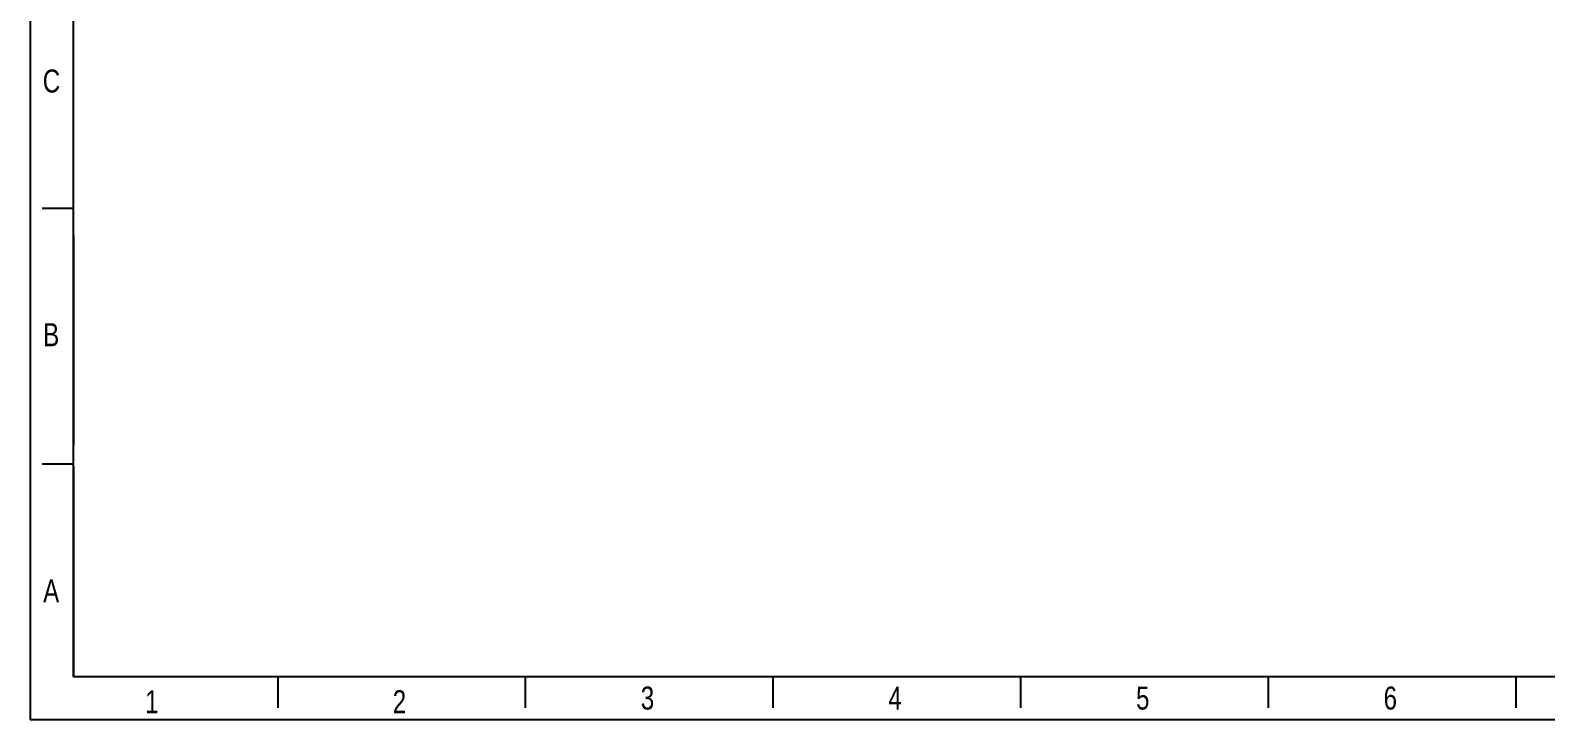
# Model space of a CAD drawing. Header units: millimetres. Extents: x 1927 to 14264, y 1863 to 5555.
# Drawn here: x 8898 to 11635, y 1864 to 3109 of the extents above; entities that cross this region are included whole.
import ezdxf

# ---------------------------------------------------------------- set-up
doc = ezdxf.new("R2010")
doc.units = ezdxf.units.MM
doc.styles.add('CKSTANDARD', font='arial.ttf')
doc.styles.add('Roamns', font='romans.shx')

# ---------------------------------------------------------------- blocks, each defined once
blk = doc.blocks.new('standard template')
for p, q in [((456, 11245), (54, 11245)), ((456, 10901), (456, 8211)), ((456, 8211), (456, 10446)), ((456, 6313), (456, 10291)), ((456, 7973), (54, 7973)), ((456, 7944), (456, 5254)), ((456, 5254), (37409, 5254)), ((3074, 5254), (3074, 4851)), ((6246, 4851), (6246, 5254)), ((9418, 4851), (9418, 5254)), ((12589, 4851), (12589, 5254)), ((15761, 4851), (15761, 5254)), ((18933, 4851), (18933, 5254))]:
    blk.add_line(p, q)
blk.add_lwpolyline([(37963, 4700), (-97, 4700), (-97, 30879), (37963, 30879)], close=True)
at = {"color": 7}
for points in [[(456, 6674), (456, 5964), (456, 5254), (456, 30226), (37409, 30226), (37409, 5254)], [(456, 9631), (456, 8921), (456, 8211)]]:
    blk.add_lwpolyline(points, dxfattribs=at)
at = {"style": 'CKSTANDARD', "width": 0.75}
for s, p in [('C', (62, 12732)), ('B', (67, 9483)), ('A', (67, 6202)), ('1', (1373, 4783)), ('2', (4545, 4783)), ('3', (7722, 4830)), ('4', (10894, 4830)), ('5', (14066, 4830)), ('6', (17237, 4830))]:
    blk.add_text(s, height=295, dxfattribs=at).set_placement(p)
at = {"style": 'Roamns'}
for tag, p in [('PAGE_NAME', (27466, 7594)), ('PROJECT_NAME', (27466, 6884)), ('DRAWN_NAME', (27466, 6174)), ('VERSION', (34241, 6174)), ('SELECT_DATA', (27466, 5464)), ('PAGE_NUMBER', (34241, 5464))]:
    blk.add_attdef(tag, p, '', height=285, dxfattribs=at)

msp = doc.modelspace()

# ---------------------------------------------------------------- block references
at = {"transparency": 33554595, "xscale": 0.140985475243541, "yscale": 0.140985475243541, "zscale": 0.140985475243541}
msp.add_blockref('standard template', (8912.12155, 1201.68072), dxfattribs=at)

doc.saveas('drawing.dxf')
